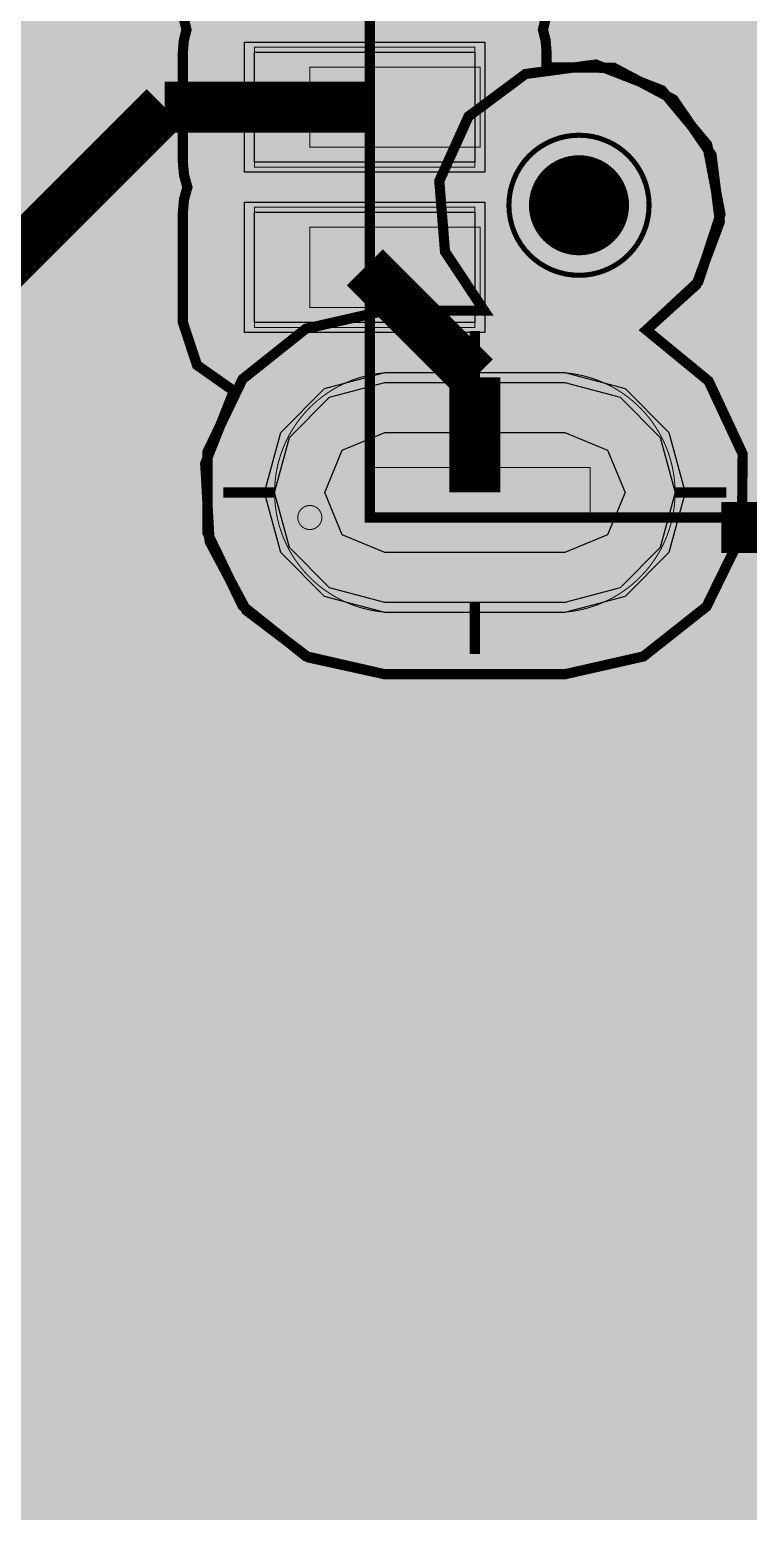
# Model space of a CAD drawing. Header units: millimetres. Extents: x -12.1 to 83.1, y -3.3 to 43.2.
# Drawn here: x 63.18 to 66.77, y 6.48 to 13.88 of the extents above; entities that cross this region are included whole.
import ezdxf

# ---------------------------------------------------------------- set-up
doc = ezdxf.new("R2010")
doc.units = ezdxf.units.MM
doc.header["$MEASUREMENT"] = 0
for name, color, linetype, true_color in [('Bottom-Layer', 7, 'Continuous', 0x0000ff), ('Bottom-Paste-Mask-Layer', 7, 'Continuous', 0x800000), ('Bottom-Solder-Mask-Layer', 7, 'Continuous', 0xaa00ff), ('Component-Marking-Layer', 7, 'Continuous', 0x66ffcc), ('Component-Shape-Layer', 7, 'Continuous', 0x00cccc), ('Document-Layer', 7, 'Continuous', 0xffffff), ('Hole-Layer', 7, 'Continuous', 0x222222), ('Multi-Layer', 7, 'Continuous', 0xc0c0c0), ('Pin-Soldering-Layer', 7, 'Continuous', 0xcc9999), ('Top-Layer', 7, 'Continuous', 0xff0000), ('Top-Paste-Mask-Layer', 7, 'Continuous', 0x808080), ('Top-Silkscreen-Layer', 7, 'Continuous', 0xffcc00), ('Top-Solder-Mask-Layer', 7, 'Continuous', 0x800080)]:
    doc.layers.add(name, color=color, linetype=linetype, true_color=true_color)

msp = doc.modelspace()

# ---------------------------------------------------------------- hatches: boundary and pattern name
at = {"layer": 'Bottom-Layer'}
for points in [[(16.1613, 34.3129), (16.1935, 34.3129), (16.0522, 34.0419), (16.0034, 33.7401), (16.0034, 31.8401), (16.0983, 31.4243), (16.3642, 31.091), (16.7483, 30.906), (17.1748, 30.906), (17.5589, 31.091), (17.8248, 31.4243), (17.9197, 31.8401), (17.9197, 33.7401), (17.8709, 34.0419), (17.7296, 34.3129), (29.0937, 34.3129), (28.9524, 34.0419), (28.9036, 33.7401), (28.9036, 31.8401), (28.9985, 31.4243), (29.2643, 31.091), (29.6485, 30.906), (30.0749, 30.906), (30.4591, 31.091), (30.725, 31.4243), (30.8199, 31.8401), (30.8199, 33.7401), (30.7711, 34.0419), (30.6297, 34.3129), (32.2132, 34.3129), (32.0269, 34.013), (31.9618, 33.666), (31.9618, 31.766), (32.0567, 31.3503), (32.3226, 31.0169), (32.7068, 30.8319), (33.1332, 30.8319), (33.5174, 31.0169), (33.7832, 31.3503), (33.8781, 31.766), (33.8781, 33.666), (33.8131, 34.013), (33.6268, 34.3129), (45.1134, 34.3129), (44.9271, 34.013), (44.862, 33.666), (44.862, 31.766), (44.9569, 31.3503), (45.2228, 31.0169), (45.607, 30.8319), (46.0334, 30.8319), (46.4176, 31.0169), (46.6834, 31.3503), (46.7783, 31.766), (46.7783, 33.666), (46.7133, 34.013), (46.527, 34.3129), (47.2868, 34.3129), (47.1704, 34.0621), (47.1305, 33.7885), (47.1305, 31.8885), (47.2254, 31.4728), (47.4913, 31.1394), (47.8755, 30.9544), (48.3019, 30.9544), (48.6861, 31.1394), (48.9519, 31.4728), (49.0468, 31.8885), (49.0468, 33.7885), (49.0069, 34.0621), (48.8906, 34.3129), (60.187, 34.3129), (60.0706, 34.0621), (60.0307, 33.7885), (60.0307, 31.8885), (60.1256, 31.4728), (60.3915, 31.1394), (60.7756, 30.9544), (61.2021, 30.9544), (61.5862, 31.1394), (61.8521, 31.4728), (61.947, 31.8885), (61.947, 33.7885), (61.9071, 34.0621), (61.7907, 34.3129), (63.7328, 34.3129), (71.016, 27.0297), (71.016, 7.6414), (65.0028, 1.6281), (1.2315, 1.6281), (-3.4519, 4.0946), (-3.4519, 12.5624)], [(64.9509, 12.4776), (64.5569, 12.3876), (64.2409, 12.1356), (64.0655, 11.7715), (64.0655, 11.3673), (64.2409, 11.0032), (64.5569, 10.7512), (64.9509, 10.6613), (65.8509, 10.6613), (66.2428, 10.7502), (66.558, 10.9995), (66.7347, 11.3605), (66.7383, 11.7623), (66.5682, 12.1264), (66.2576, 12.3814), (66.5173, 12.6224), (66.6278, 12.959), (66.5614, 13.307), (66.3348, 13.5793), (66.0046, 13.7077), (65.6536, 13.6602), (65.3694, 13.4485), (65.2234, 13.1258), (65.252, 12.7726), (65.448, 12.4776)], [(65.8509, 12.1194), (66.1259, 12.0457), (66.3272, 11.8444), (66.4009, 11.5694), (66.3272, 11.2944), (66.1259, 11.0931), (65.8509, 11.0194), (64.9509, 11.0194), (64.6759, 11.0931), (64.4746, 11.2944), (64.4009, 11.5694), (64.4746, 11.8444), (64.6759, 12.0457), (64.9509, 12.1194)]]:
    msp.add_hatch(color=256, dxfattribs=at).paths.add_polyline_path(points)
at = {"layer": 'Bottom-Paste-Mask-Layer'}
msp.add_hatch(color=256, dxfattribs=at).paths.add_polyline_path([(65.8509, 12.1194), (66.1259, 12.0457), (66.3272, 11.8444), (66.4009, 11.5694), (66.3272, 11.2944), (66.1259, 11.0931), (65.8509, 11.0194), (64.9509, 11.0194), (64.6759, 11.0931), (64.4746, 11.2944), (64.4009, 11.5694), (64.4746, 11.8444), (64.6759, 12.0457), (64.9509, 12.1194)])
at = {"layer": 'Bottom-Solder-Mask-Layer'}
msp.add_hatch(color=256, dxfattribs=at).paths.add_polyline_path([(65.8509, 12.1694), (66.1509, 12.089), (66.3705, 11.8694), (66.4509, 11.5694), (66.3705, 11.2694), (66.1509, 11.0498), (65.8509, 10.9694), (64.9509, 10.9694), (64.6509, 11.0498), (64.4313, 11.2694), (64.3509, 11.5694), (64.4313, 11.8694), (64.6509, 12.089), (64.9509, 12.1694)])
at = {"layer": 'Component-Marking-Layer'}
msp.add_hatch(color=256, dxfattribs=at).paths.add_polyline_path([(64.5169, 11.4444, 1), (64.6369, 11.4444, 1)])
msp.add_hatch(color=256, dxfattribs=at).paths.add_polyline_path([(64.5169, 11.4444, 1), (64.6369, 11.4444, 1)])
at = {"layer": 'Hole-Layer'}
msp.add_hatch(color=256, dxfattribs=at).paths.add_polyline_path([(65.851, 11.8695), (66.0631, 11.7816), (66.151, 11.5695), (66.0631, 11.3573), (65.851, 11.2695), (64.951, 11.2695), (64.7389, 11.3573), (64.651, 11.5695), (64.7389, 11.7816), (64.951, 11.8695)])
at = {"layer": 'Multi-Layer'}
for points in [[(65.5711, 13.0045, 1), (66.2711, 13.0045, 1)], [(65.5711, 13.0045, 1), (66.2711, 13.0045, 1)], [(65.8509, 12.1194), (66.1259, 12.0457), (66.3272, 11.8444), (66.4009, 11.5694), (66.3272, 11.2944), (66.1259, 11.0931), (65.8509, 11.0194), (64.9509, 11.0194), (64.6759, 11.0931), (64.4746, 11.2944), (64.4009, 11.5694), (64.4746, 11.8444), (64.6759, 12.0457), (64.9509, 12.1194)], [(65.8509, 12.1194), (66.1259, 12.0457), (66.3272, 11.8444), (66.4009, 11.5694), (66.3272, 11.2944), (66.1259, 11.0931), (65.8509, 11.0194), (64.9509, 11.0194), (64.6759, 11.0931), (64.4746, 11.2944), (64.4009, 11.5694), (64.4746, 11.8444), (64.6759, 12.0457), (64.9509, 12.1194)], [(65.8509, 12.1194), (66.1259, 12.0457), (66.3272, 11.8444), (66.4009, 11.5694), (66.3272, 11.2944), (66.1259, 11.0931), (65.8509, 11.0194), (64.9509, 11.0194), (64.6759, 11.0931), (64.4746, 11.2944), (64.4009, 11.5694), (64.4746, 11.8444), (64.6759, 12.0457), (64.9509, 12.1194)]]:
    msp.add_hatch(color=256, dxfattribs=at).paths.add_polyline_path(points)
at = {"layer": 'Pin-Soldering-Layer'}
for points in [[(64.5769, 13.2945), (64.5769, 13.6945), (65.4269, 13.6945), (65.4269, 13.2945)], [(64.5769, 13.2945), (64.5769, 13.6945), (65.4269, 13.6945), (65.4269, 13.2945)], [(64.5769, 12.4944), (64.5769, 12.8944), (65.4269, 12.8944), (65.4269, 12.4944)], [(64.5769, 12.4944), (64.5769, 12.8944), (65.4269, 12.8944), (65.4269, 12.4944)], [(64.8769, 11.4444), (64.8769, 11.6944), (65.9769, 11.6944), (65.9769, 11.4444)], [(64.8769, 11.4444), (64.8769, 11.6944), (65.9769, 11.6944), (65.9769, 11.4444)]]:
    msp.add_hatch(color=256, dxfattribs=at).paths.add_polyline_path(points)
at = {"layer": 'Top-Layer'}
for points in [[(16.1613, 34.3129), (16.1935, 34.3129), (16.0522, 34.0419), (16.0034, 33.7401), (16.0034, 31.8401), (16.0983, 31.4243), (16.3642, 31.091), (16.7483, 30.906), (17.1748, 30.906), (17.5589, 31.091), (17.8248, 31.4243), (17.9197, 31.8401), (17.9197, 33.7401), (17.8709, 34.0419), (17.7296, 34.3129), (29.0937, 34.3129), (28.9524, 34.0419), (28.9036, 33.7401), (28.9036, 31.8401), (28.9985, 31.4243), (29.2643, 31.091), (29.6485, 30.906), (30.0749, 30.906), (30.4591, 31.091), (30.725, 31.4243), (30.8199, 31.8401), (30.8199, 33.7401), (30.7711, 34.0419), (30.6297, 34.3129), (32.2132, 34.3129), (32.0269, 34.013), (31.9618, 33.666), (31.9618, 31.766), (32.0567, 31.3503), (32.3226, 31.0169), (32.7068, 30.8319), (33.1332, 30.8319), (33.5174, 31.0169), (33.7832, 31.3503), (33.8781, 31.766), (33.8781, 33.666), (33.8131, 34.013), (33.6268, 34.3129), (45.1134, 34.3129), (44.9271, 34.013), (44.862, 33.666), (44.862, 31.766), (44.9569, 31.3503), (45.2228, 31.0169), (45.607, 30.8319), (46.0334, 30.8319), (46.4176, 31.0169), (46.6834, 31.3503), (46.7783, 31.766), (46.7783, 33.666), (46.7133, 34.013), (46.527, 34.3129), (47.2868, 34.3129), (47.1704, 34.0621), (47.1305, 33.7885), (47.1305, 31.8885), (47.2254, 31.4728), (47.4913, 31.1394), (47.8755, 30.9544), (48.3019, 30.9544), (48.6861, 31.1394), (48.9519, 31.4728), (49.0468, 31.8885), (49.0468, 33.7885), (49.0069, 34.0621), (48.8906, 34.3129), (60.187, 34.3129), (60.0706, 34.0621), (60.0307, 33.7885), (60.0307, 31.8885), (60.1256, 31.4728), (60.3915, 31.1394), (60.7756, 30.9544), (61.2021, 30.9544), (61.5862, 31.1394), (61.8521, 31.4728), (61.947, 31.8885), (61.947, 33.7885), (61.9071, 34.0621), (61.7907, 34.3129), (63.7328, 34.3129), (71.016, 27.0297), (71.016, 7.6414), (65.0028, 1.6281), (1.2315, 1.6281), (-3.4519, 4.0946), (-3.4519, 12.5624)], [(10.2356, 19.8608), (10.0348, 19.6379), (10.0036, 19.5979), (9.9784, 19.554), (9.9373, 19.5243), (9.9008, 19.4892), (9.704, 19.2708), (9.6991, 19.2708), (9.6943, 19.2709), (9.3822, 19.2709), (9.1965, 19.2339), (9.0391, 19.1288), (8.6749, 18.7645), (8.5697, 18.6071), (8.5328, 18.4215), (8.5328, 18.1683), (8.5401, 18.0843), (8.5618, 18.0029), (8.3615, 17.7806), (8.3303, 17.7406), (8.3051, 17.6967), (8.264, 17.667), (8.2275, 17.6319), (8.0267, 17.409), (7.9956, 17.3691), (7.9704, 17.3251), (7.9293, 17.2955), (7.8928, 17.2603), (7.692, 17.0374), (7.6572, 16.9921), (7.6302, 16.9417), (7.5829, 16.9096), (7.5414, 16.8703), (7.4908, 16.8141), (7.2389, 17.037), (6.9127, 17.1185), (6.5856, 17.0403), (6.3315, 16.8201), (6.2076, 16.5074), (6.2419, 16.1729), (5.8405, 16.1912), (5.4705, 16.0345), (5.2043, 15.7335), (5.094, 15.3471), (5.1613, 14.951), (5.3929, 14.6226), (6.0616, 14.0202), (6.4005, 13.8275), (6.789, 13.7947), (7.1554, 13.9277), (7.4323, 14.2022), (7.5686, 14.5674), (7.7919, 14.5403), (7.9873, 14.6517), (8.3555, 15.0603), (8.3937, 15.1113), (8.4224, 15.1682), (8.476, 15.2026), (8.5227, 15.2459), (8.785, 15.5371), (9.0678, 15.2542), (9.0792, 15.2432), (9.091, 15.2325), (8.8773, 15.2403), (8.6973, 15.125), (8.1187, 14.4356), (8.0404, 14.2676), (8.0566, 14.0829), (8.1629, 13.931), (8.7757, 13.4168), (8.9342, 13.3403), (9.1101, 13.3485), (9.1325, 13.1739), (9.2354, 13.0311), (9.8482, 12.5169), (10.058, 12.4337), (10.2758, 12.4924), (10.9482, 11.82), (10.8999, 11.4681), (11.04, 11.1417), (11.3285, 10.9345), (11.6826, 10.9059), (12.0006, 11.0641), (12.1914, 11.3637), (12.2001, 11.7188), (12.0244, 12.0275), (11.976, 12.142), (11.9001, 12.2404), (10.9124, 13.228), (10.9313, 13.2505), (11.0096, 13.4185), (10.9935, 13.6032), (10.8872, 13.755), (10.2743, 14.2692), (10.1158, 14.3458), (9.94, 14.3376), (9.9175, 14.5121), (9.8146, 14.655), (9.2264, 15.1486), (9.3168, 15.1213), (9.4108, 15.1121), (9.4398, 15.1121), (9.8919, 14.7328), (10.1154, 14.6491), (10.3419, 14.7244), (10.3071, 14.4883), (10.4283, 14.2827), (11.0461, 13.7643), (11.2142, 13.6859), (11.3988, 13.7021), (11.5507, 13.8084), (12.1061, 14.4703), (12.1844, 14.6383), (12.1683, 14.823), (12.0619, 14.9749), (11.4441, 15.4933), (11.2206, 15.577), (10.9941, 15.5017), (11.029, 15.7378), (10.9077, 15.9434), (10.2899, 16.4618), (10.2459, 16.4933), (10.1977, 16.5179), (10.2184, 16.5353), (10.238, 16.5539), (10.4343, 16.7502), (11.1738, 16.0107), (11.2264, 15.9651), (11.285, 15.9276), (20.342, 6.8706), (20.4994, 6.7654), (20.6851, 6.7285), (44.8724, 6.7285), (45.0581, 6.7654), (45.2155, 6.8706), (45.6331, 7.2882), (45.7383, 7.4456), (45.7752, 7.6313), (45.7752, 8.222), (45.7383, 8.4076), (45.6331, 8.565), (44.4217, 9.7765), (48.1744, 9.7765), (48.3601, 9.8134), (48.5175, 9.9186), (53.8284, 15.2295), (59.1119, 15.2295), (58.8567, 15.0813), (58.6912, 14.837), (58.648, 14.5451), (58.7356, 14.2634), (58.9369, 14.0476), (59.2118, 13.9404), (59.506, 13.9632), (59.7612, 14.1113), (59.966, 14.1113), (60.0865, 13.893), (60.3202, 13.8062), (61.1266, 13.8062), (61.3517, 13.8858), (61.4768, 14.0891), (61.6018, 13.8858), (61.8269, 13.8062), (62.6334, 13.8062), (62.8671, 13.893), (62.9875, 14.1113), (63.9429, 14.1113), (63.9429, 13.9945), (63.9474, 13.9375), (63.961, 13.882), (63.9474, 13.8265), (63.9429, 13.7695), (63.9429, 13.2195), (63.9485, 13.156), (63.9654, 13.0944), (63.9485, 13.0329), (63.9429, 12.9694), (63.9429, 12.4194), (64.0135, 12.2058), (64.1975, 12.0765), (64.0543, 11.7139), (64.0764, 11.3247), (64.2596, 10.9806), (64.5702, 10.745), (64.9509, 10.6613), (65.8509, 10.6613), (66.2428, 10.7502), (66.558, 10.9995), (66.7347, 11.3605), (66.7383, 11.7623), (66.5682, 12.1264), (66.2576, 12.3814), (66.5071, 12.6069), (66.6245, 12.9221), (66.5831, 13.2559), (66.3925, 13.533), (66.0955, 13.6909), (65.7591, 13.6939), (65.7591, 13.7695), (65.7546, 13.8265), (65.741, 13.882), (65.7546, 13.9375), (65.7591, 13.9945), (65.7591, 14.2945), (65.7556, 14.345), (65.7449, 14.3945), (65.7556, 14.4441), (65.7591, 14.4946), (65.7591, 14.7952), (65.8119, 14.8305), (65.8596, 14.8723), (66.0231, 15.0357), (66.1282, 15.1931), (66.1651, 15.3788), (66.1651, 15.9099), (66.1282, 16.0956), (66.0231, 16.253), (65.8596, 16.4164), (65.8119, 16.4582), (65.7591, 16.4935), (65.7591, 16.7943), (65.7556, 16.8449), (65.7449, 16.8944), (65.7556, 16.9439), (65.7591, 16.9945), (65.7591, 17.2945), (65.7556, 17.345), (65.7449, 17.3945), (65.7556, 17.4441), (65.7591, 17.4946), (65.7591, 17.7946), (65.7546, 17.8516), (65.741, 17.9071), (65.7546, 17.9626), (65.7591, 18.0196), (65.7591, 18.0952), (66.0954, 18.0982), (66.3924, 18.256), (66.5831, 18.533), (66.6245, 18.8668), (66.5072, 19.182), (66.2578, 19.4075), (66.5683, 19.6626), (66.7384, 20.0267), (66.7347, 20.4285), (66.5579, 20.7894), (66.2428, 21.0386), (65.8509, 21.1275), (64.9509, 21.1275), (64.5702, 21.0439), (64.2596, 20.8083), (64.0764, 20.4641), (64.0543, 20.0749), (64.1975, 19.7123), (64.0135, 19.583), (63.9429, 19.3694), (63.9429, 18.8194), (63.9485, 18.756), (63.9654, 18.6945), (63.9485, 18.6331), (63.9429, 18.5696), (63.9429, 18.1297), (62.9724, 18.1297), (62.8562, 18.3594), (62.6161, 18.4518), (61.8096, 18.4518), (61.5846, 18.3723), (61.4595, 18.169), (61.3344, 18.3723), (61.1094, 18.4518), (60.3029, 18.4518), (60.0692, 18.3651), (59.9487, 18.1468), (59.6342, 18.1468), (59.3692, 18.2979), (59.0646, 18.3143), (58.7848, 18.1926), (58.5891, 17.9586), (58.519, 17.6617), (58.5891, 17.3648), (58.7848, 17.1307), (59.0646, 17.009), (59.3692, 17.0255), (59.6342, 17.1765), (59.9487, 17.1765), (60.0692, 16.9583), (60.3029, 16.8715), (61.1094, 16.8715), (61.3344, 16.9511), (61.4595, 17.1543), (61.5846, 16.9511), (61.8096, 16.8715), (62.6161, 16.8715), (62.8432, 16.9527), (62.9673, 17.1595), (63.9429, 17.1595), (63.9429, 16.9936), (63.8901, 16.9584), (63.8424, 16.9165), (63.679, 16.7531), (63.5738, 16.5957), (63.5369, 16.41), (63.5369, 16.2704), (63.3431, 16.4641), (63.1857, 16.5693), (63.0001, 16.6062), (53.4591, 16.6062), (53.2735, 16.5693), (53.1161, 16.4641), (47.8051, 11.1532), (46.9581, 11.1532), (46.9775, 11.1726), (47.0827, 11.33), (47.1196, 11.5157), (47.1196, 12.6515), (47.8411, 13.373), (47.9411, 13.5184), (47.9825, 13.6899), (55.085, 20.7924), (55.1902, 20.9498), (55.2271, 21.1354), (55.2271, 21.3568), (55.8818, 22.0115), (55.9643, 22.1216), (56.0126, 22.2504), (56.0988, 22.2504), (56.2778, 22.2984), (56.4089, 22.4295), (56.4569, 22.6086), (56.4569, 25.4886), (56.4089, 25.6677), (56.2778, 25.7988), (56.0988, 25.8467), (54.9788, 25.8467), (54.7997, 25.7988), (54.6686, 25.6677), (54.6206, 25.4886), (54.6206, 22.6086), (54.668, 22.4305), (54.7977, 22.2996), (54.5388, 22.0407), (54.2798, 22.2996), (54.4095, 22.4305), (54.4569, 22.6086), (54.4569, 25.4886), (54.4089, 25.6677), (54.2778, 25.7988), (54.0988, 25.8467), (52.9788, 25.8467), (52.7997, 25.7988), (52.6686, 25.6677), (52.6206, 25.4886), (52.6206, 22.6086), (52.6686, 22.4295), (52.7997, 22.2984), (52.9788, 22.2504), (53.0649, 22.2504), (53.1132, 22.1216), (53.1957, 22.0115), (53.7765, 21.4308), (46.9956, 14.6499), (46.9087, 14.8431), (46.7654, 14.999), (46.5803, 15.1018), (46.3721, 15.141), (46.4441, 15.213), (46.5481, 15.3675), (46.5862, 15.5499), (46.7513, 15.8716), (46.723, 16.2321), (46.5098, 16.5242), (46.1751, 16.661), (45.8184, 16.6019), (45.5457, 16.3644), (45.4382, 16.0191), (45.5278, 15.6688), (45.2722, 15.4132), (44.7501, 15.4132), (44.5795, 15.3699), (44.4501, 15.2506), (44.3207, 15.3699), (44.1501, 15.4132), (43.3501, 15.4132), (43.171, 15.3652), (43.0399, 15.2341), (42.9919, 15.055), (42.9919, 14.155), (43.0399, 13.976), (43.171, 13.8449), (43.3501, 13.7969), (44.1501, 13.7969), (44.3207, 13.8401), (44.4501, 13.9595), (44.5795, 13.8401), (44.7501, 13.7969), (45.4339, 13.7969), (45.2722, 13.6352), (44.7501, 13.6352), (44.5795, 13.5919), (44.4501, 13.4726), (44.3207, 13.5919), (44.1501, 13.6352), (43.3501, 13.6352), (43.171, 13.5872), (43.0399, 13.4561), (42.9919, 13.277), (42.9919, 12.377), (42.9927, 12.3531), (42.9951, 12.3292), (42.8903, 12.3292), (42.8903, 12.4991), (42.8831, 12.5705), (42.8619, 12.6391), (42.8831, 12.7076), (42.8903, 12.779), (42.8903, 13.029), (42.8423, 13.2081), (42.7113, 13.3392), (42.5322, 13.3871), (42.4173, 13.3871), (42.4173, 13.6449), (42.5684, 13.91), (42.5848, 14.2146), (42.4631, 14.4943), (42.2291, 14.69), (41.9322, 14.7602), (41.6353, 14.69), (41.4012, 14.4943), (41.2795, 14.2146), (41.296, 13.91), (41.447, 13.6449), (41.447, 13.3871), (41.3322, 13.3871), (41.1531, 13.3392), (41.022, 13.2081), (40.974, 13.029), (40.974, 12.779), (40.9812, 12.7076), (41.0025, 12.6391), (40.9812, 12.5705), (40.974, 12.4991), (40.974, 12.2491), (40.9812, 12.1777), (41.0026, 12.1091), (40.9812, 12.0405), (40.974, 11.9691), (40.974, 11.719), (40.9812, 11.6476), (41.0026, 11.579), (40.9812, 11.5104), (40.974, 11.439), (40.974, 11.1889), (40.9812, 11.1175), (41.0025, 11.049), (40.9812, 10.9805), (40.974, 10.9091), (40.974, 10.6591), (40.9812, 10.5876), (41.0026, 10.5191), (40.9812, 10.4505), (40.974, 10.379), (40.974, 10.129), (40.9812, 10.0576), (41.0025, 9.9891), (40.9812, 9.9206), (40.974, 9.8492), (40.974, 9.5991), (40.9812, 9.5277), (41.0026, 9.4591), (40.9812, 9.3905), (40.974, 9.3191), (40.974, 9.0691), (41.022, 8.89), (41.1531, 8.7589), (41.3322, 8.7109), (41.8882, 8.7109), (41.9102, 8.7094), (41.9322, 8.7089), (42.7862, 8.7089), (42.9087, 8.7246), (43.0232, 8.7708), (43.2704, 8.7708), (43.3309, 8.7746), (43.3905, 8.7859), (43.4653, 8.7859), (44.1461, 8.1052), (36.6383, 8.1052), (36.7285, 8.1512), (36.8073, 8.215), (37.3257, 8.7334), (37.4009, 8.7151), (37.478, 8.7089), (38.332, 8.7089), (38.354, 8.7094), (38.3759, 8.7109), (38.932, 8.7109), (39.111, 8.7589), (39.2421, 8.89), (39.2901, 9.0691), (39.2901, 9.3191), (39.2829, 9.3905), (39.2616, 9.4591), (39.2829, 9.5277), (39.2901, 9.5991), (39.2901, 9.8492), (39.2829, 9.9206), (39.2617, 9.9891), (39.2829, 10.0576), (39.2901, 10.129), (39.2901, 10.379), (39.2829, 10.4505), (39.2616, 10.5191), (39.2829, 10.5876), (39.2901, 10.6591), (39.2901, 10.9091), (39.2829, 10.9805), (39.2617, 11.049), (39.2829, 11.1175), (39.2901, 11.1889), (39.2901, 11.439), (39.2829, 11.5104), (39.2616, 11.579), (39.2829, 11.6476), (39.2901, 11.719), (39.2901, 11.9691), (39.2829, 12.0405), (39.2616, 12.1091), (39.2829, 12.1777), (39.2901, 12.2491), (39.2901, 12.4991), (39.2829, 12.5705), (39.2617, 12.6391), (39.2829, 12.7076), (39.2901, 12.779), (39.2901, 13.029), (39.2421, 13.2081), (39.111, 13.3392), (38.932, 13.3871), (38.8171, 13.3871), (38.8171, 13.5491), (38.7802, 13.7348), (38.675, 13.8922), (36.6372, 15.93), (36.6372, 16.452), (36.5608, 16.6731), (36.3642, 16.7999), (36.3642, 16.9822), (36.5608, 17.1089), (36.6372, 17.33), (36.6372, 18.23), (36.5893, 18.4091), (36.4582, 18.5402), (36.2791, 18.5882), (35.4791, 18.5882), (35.3085, 18.5449), (35.1791, 18.4256), (35.0861, 18.5222), (34.9642, 18.5779), (34.9642, 19.2329), (35.1268, 19.5429), (35.1089, 19.8924), (34.9156, 20.1842), (39.1892, 20.1842), (39.3748, 20.2211), (39.5322, 20.3263), (39.9499, 20.7439), (40.0551, 20.9013), (40.092, 21.087), (40.092, 21.3084), (40.7467, 21.9631), (40.8093, 22.04), (40.8549, 22.1279), (40.9301, 22.1279), (41.1091, 22.1759), (41.2402, 22.307), (41.2882, 22.4861), (41.2882, 25.3661), (41.2402, 25.5452), (41.1091, 25.6762), (40.9301, 25.7242), (39.8101, 25.7242), (39.631, 25.6762), (39.4999, 25.5452), (39.4519, 25.3661), (39.4519, 22.4861), (39.4923, 22.3209), (39.6044, 22.1929), (39.4037, 21.9922), (39.173, 22.2229), (39.2581, 22.3424), (39.2882, 22.4861), (39.2882, 25.3661), (39.2402, 25.5452), (39.1091, 25.6762), (38.9301, 25.7242), (37.8101, 25.7242), (37.631, 25.6762), (37.4999, 25.5452), (37.4519, 25.3661), (37.4519, 22.4861), (37.4999, 22.307), (37.631, 22.1759), (37.8101, 22.1279), (37.9524, 22.1279), (37.9981, 22.04), (38.0606, 21.9631), (38.4628, 21.5609), (31.9627, 21.5609), (31.7771, 21.5239), (31.6197, 21.4188), (31.202, 21.0011), (31.0968, 20.8437), (31.0599, 20.658), (31.0599, 20.0674), (31.0968, 19.8817), (31.202, 19.7243), (31.8999, 19.0264), (31.8999, 10.6267), (31.9369, 10.441), (32.042, 10.2836), (32.4597, 9.866), (32.6171, 9.7608), (32.8027, 9.7239), (36.3693, 9.7239), (36.0949, 9.4496), (31.1176, 9.4496), (31.1176, 14.2377), (31.0807, 14.4233), (30.9755, 14.5807), (24.1739, 21.3823), (24.7547, 21.9631), (24.8372, 22.0732), (24.8855, 22.202), (24.9716, 22.202), (25.1507, 22.25), (25.2818, 22.3811), (25.3298, 22.5601), (25.3298, 25.4401), (25.2818, 25.6192), (25.1507, 25.7503), (24.9716, 25.7983), (23.8516, 25.7983), (23.6726, 25.7503), (23.5415, 25.6192), (23.4935, 25.4401), (23.4935, 22.5601), (23.5409, 22.3821), (23.6706, 22.2511), (23.4116, 21.9922), (23.1527, 22.2511), (23.2824, 22.3821), (23.3298, 22.5601), (23.3298, 25.4401), (23.2818, 25.6192), (23.1507, 25.7503), (22.9716, 25.7983), (21.8516, 25.7983), (21.6726, 25.7503), (21.5415, 25.6192), (21.4935, 25.4401), (21.4935, 22.5601), (21.5415, 22.3811), (21.6726, 22.25), (21.8516, 22.202), (21.9378, 22.202), (21.9861, 22.0732), (22.0686, 21.9631), (22.7233, 21.3084), (22.7233, 21.087), (22.7602, 20.9013), (22.8654, 20.7439), (29.7409, 13.8684), (29.7409, 8.9757), (29.7778, 8.79), (29.883, 8.6326), (30.3007, 8.215), (30.3794, 8.1512), (30.4697, 8.1052), (21.0544, 8.1052), (13.3243, 15.8353), (13.3265, 15.8378), (13.3287, 15.8404), (13.8841, 16.5023), (13.9624, 16.6703), (13.9463, 16.855), (13.8399, 17.0069), (13.2221, 17.5253), (12.9986, 17.609), (12.7721, 17.5337), (12.807, 17.7698), (12.6857, 17.9754), (12.0679, 18.4938), (11.8999, 18.5721), (11.7152, 18.556), (11.5633, 18.4496), (11.526, 18.4051), (11.4433, 18.4878), (11.585, 18.6451), (11.6197, 18.6904), (11.6468, 18.7408), (11.694, 18.7729), (11.7356, 18.8122), (12.1037, 19.2209), (12.142, 19.2719), (12.1707, 19.3288), (12.2244, 19.3633), (12.2711, 19.4067), (12.6392, 19.8153), (12.7297, 20.0212), (12.6795, 20.2405), (13.0286, 20.414), (13.2728, 20.718), (13.367, 21.0963), (13.2939, 21.4792), (13.0671, 21.7962), (12.3984, 22.3986), (12.0477, 22.5949), (11.6467, 22.6206), (11.2738, 22.4707), (11.0021, 22.1746), (10.8848, 21.7902), (10.9449, 21.3928), (10.6086, 21.3923), (10.3104, 21.2367), (10.1177, 20.961), (10.0739, 20.6275), (10.1889, 20.3114), (10.4367, 20.0841), (10.3861, 20.0279), (10.3514, 19.9825), (10.3243, 19.9322), (10.2771, 19.9)], [(65.401, 13.2195), (64.301, 13.2195), (64.301, 13.7695), (65.401, 13.7695)], [(65.401, 12.4194), (64.301, 12.4194), (64.301, 12.9694), (65.401, 12.9694)], [(65.8509, 12.1194), (66.1259, 12.0457), (66.3272, 11.8444), (66.4009, 11.5694), (66.3272, 11.2944), (66.1259, 11.0931), (65.8509, 11.0194), (64.9509, 11.0194), (64.6759, 11.0931), (64.4746, 11.2944), (64.4009, 11.5694), (64.4746, 11.8444), (64.6759, 12.0457), (64.9509, 12.1194)]]:
    msp.add_hatch(color=256, dxfattribs=at).paths.add_polyline_path(points)
at = {"layer": 'Top-Paste-Mask-Layer'}
for points in [[(64.301, 13.1945), (64.301, 13.7945), (65.401, 13.7945), (65.401, 13.1945)], [(64.301, 13.1945), (64.301, 13.7945), (65.401, 13.7945), (65.401, 13.1945)], [(64.301, 12.3944), (64.301, 12.9944), (65.401, 12.9944), (65.401, 12.3944)], [(64.301, 12.3944), (64.301, 12.9944), (65.401, 12.9944), (65.401, 12.3944)], [(64.4011, 11.5545), (64.4011, 11.5844), (64.4026, 11.6142), (64.4056, 11.644), (64.41, 11.6736), (64.416, 11.7029), (64.4233, 11.7319), (64.4322, 11.7605), (64.4424, 11.7886), (64.454, 11.8162), (64.467, 11.8432), (64.4813, 11.8694), (64.4969, 11.8949), (64.5137, 11.9197), (64.5318, 11.9435), (64.5511, 11.9664), (64.5714, 11.9884), (64.5928, 12.0092), (64.6152, 12.0291), (64.6386, 12.0477), (64.6629, 12.0652), (64.6881, 12.0814), (64.714, 12.0963), (64.7406, 12.11), (64.7678, 12.1223), (64.7957, 12.1332), (64.8241, 12.1428), (64.8529, 12.1509), (64.882, 12.1575), (64.9115, 12.1627), (64.9412, 12.1664), (64.971, 12.1687), (65.0009, 12.1694), (65.8009, 12.1694), (65.8308, 12.1687), (65.8607, 12.1664), (65.8903, 12.1627), (65.9198, 12.1575), (65.949, 12.1509), (65.9778, 12.1428), (66.0061, 12.1332), (66.034, 12.1223), (66.0612, 12.11), (66.0879, 12.0963), (66.1138, 12.0814), (66.1389, 12.0652), (66.1632, 12.0477), (66.1866, 12.0291), (66.209, 12.0092), (66.2304, 11.9884), (66.2508, 11.9664), (66.27, 11.9435), (66.2881, 11.9197), (66.3049, 11.8949), (66.3205, 11.8694), (66.3348, 11.8432), (66.3478, 11.8162), (66.3594, 11.7886), (66.3697, 11.7605), (66.3785, 11.7319), (66.3859, 11.7029), (66.3918, 11.6736), (66.3963, 11.644), (66.3992, 11.6142), (66.4007, 11.5844), (66.4007, 11.5545), (66.3992, 11.5246), (66.3963, 11.4948), (66.3918, 11.4652), (66.3859, 11.4359), (66.3785, 11.4069), (66.3697, 11.3783), (66.3594, 11.3502), (66.3478, 11.3227), (66.3348, 11.2957), (66.3205, 11.2694), (66.3049, 11.2439), (66.2881, 11.2192), (66.27, 11.1953), (66.2508, 11.1724), (66.2304, 11.1505), (66.209, 11.1296), (66.1866, 11.1098), (66.1632, 11.0911), (66.1389, 11.0737), (66.1138, 11.0575), (66.0879, 11.0425), (66.0612, 11.0288), (66.034, 11.0165), (66.0061, 11.0056), (65.9778, 10.9961), (65.949, 10.988), (65.9198, 10.9813), (65.8903, 10.9761), (65.8607, 10.9724), (65.8308, 10.9702), (65.8009, 10.9694), (65.0009, 10.9694), (64.971, 10.9702), (64.9412, 10.9724), (64.9115, 10.9761), (64.882, 10.9813), (64.8529, 10.988), (64.8241, 10.9961), (64.7957, 11.0056), (64.7678, 11.0165), (64.7406, 11.0288), (64.714, 11.0425), (64.6881, 11.0575), (64.6629, 11.0737), (64.6386, 11.0911), (64.6152, 11.1098), (64.5928, 11.1296), (64.5714, 11.1505), (64.5511, 11.1724), (64.5318, 11.1953), (64.5137, 11.2192), (64.4969, 11.2439), (64.4813, 11.2694), (64.467, 11.2957), (64.454, 11.3227), (64.4424, 11.3502), (64.4322, 11.3783), (64.4233, 11.4069), (64.416, 11.4359), (64.41, 11.4652), (64.4056, 11.4948), (64.4026, 11.5246)], [(64.4011, 11.5545), (64.4011, 11.5844), (64.4026, 11.6142), (64.4056, 11.644), (64.41, 11.6736), (64.416, 11.7029), (64.4233, 11.7319), (64.4322, 11.7605), (64.4424, 11.7886), (64.454, 11.8162), (64.467, 11.8432), (64.4813, 11.8694), (64.4969, 11.8949), (64.5137, 11.9197), (64.5318, 11.9435), (64.5511, 11.9664), (64.5714, 11.9884), (64.5928, 12.0092), (64.6152, 12.0291), (64.6386, 12.0477), (64.6629, 12.0652), (64.6881, 12.0814), (64.714, 12.0963), (64.7406, 12.11), (64.7678, 12.1223), (64.7957, 12.1332), (64.8241, 12.1428), (64.8529, 12.1509), (64.882, 12.1575), (64.9115, 12.1627), (64.9412, 12.1664), (64.971, 12.1687), (65.0009, 12.1694), (65.8009, 12.1694), (65.8308, 12.1687), (65.8607, 12.1664), (65.8903, 12.1627), (65.9198, 12.1575), (65.949, 12.1509), (65.9778, 12.1428), (66.0061, 12.1332), (66.034, 12.1223), (66.0612, 12.11), (66.0879, 12.0963), (66.1138, 12.0814), (66.1389, 12.0652), (66.1632, 12.0477), (66.1866, 12.0291), (66.209, 12.0092), (66.2304, 11.9884), (66.2508, 11.9664), (66.27, 11.9435), (66.2881, 11.9197), (66.3049, 11.8949), (66.3205, 11.8694), (66.3348, 11.8432), (66.3478, 11.8162), (66.3594, 11.7886), (66.3697, 11.7605), (66.3785, 11.7319), (66.3859, 11.7029), (66.3918, 11.6736), (66.3963, 11.644), (66.3992, 11.6142), (66.4007, 11.5844), (66.4007, 11.5545), (66.3992, 11.5246), (66.3963, 11.4948), (66.3918, 11.4652), (66.3859, 11.4359), (66.3785, 11.4069), (66.3697, 11.3783), (66.3594, 11.3502), (66.3478, 11.3227), (66.3348, 11.2957), (66.3205, 11.2694), (66.3049, 11.2439), (66.2881, 11.2192), (66.27, 11.1953), (66.2508, 11.1724), (66.2304, 11.1505), (66.209, 11.1296), (66.1866, 11.1098), (66.1632, 11.0911), (66.1389, 11.0737), (66.1138, 11.0575), (66.0879, 11.0425), (66.0612, 11.0288), (66.034, 11.0165), (66.0061, 11.0056), (65.9778, 10.9961), (65.949, 10.988), (65.9198, 10.9813), (65.8903, 10.9761), (65.8607, 10.9724), (65.8308, 10.9702), (65.8009, 10.9694), (65.0009, 10.9694), (64.971, 10.9702), (64.9412, 10.9724), (64.9115, 10.9761), (64.882, 10.9813), (64.8529, 10.988), (64.8241, 10.9961), (64.7957, 11.0056), (64.7678, 11.0165), (64.7406, 11.0288), (64.714, 11.0425), (64.6881, 11.0575), (64.6629, 11.0737), (64.6386, 11.0911), (64.6152, 11.1098), (64.5928, 11.1296), (64.5714, 11.1505), (64.5511, 11.1724), (64.5318, 11.1953), (64.5137, 11.2192), (64.4969, 11.2439), (64.4813, 11.2694), (64.467, 11.2957), (64.454, 11.3227), (64.4424, 11.3502), (64.4322, 11.3783), (64.4233, 11.4069), (64.416, 11.4359), (64.41, 11.4652), (64.4056, 11.4948), (64.4026, 11.5246)], [(65.8509, 12.1194), (66.1259, 12.0457), (66.3272, 11.8444), (66.4009, 11.5694), (66.3272, 11.2944), (66.1259, 11.0931), (65.8509, 11.0194), (64.9509, 11.0194), (64.6759, 11.0931), (64.4746, 11.2944), (64.4009, 11.5694), (64.4746, 11.8444), (64.6759, 12.0457), (64.9509, 12.1194)]]:
    msp.add_hatch(color=256, dxfattribs=at).paths.add_polyline_path(points)
at = {"layer": 'Top-Solder-Mask-Layer'}
for points in [[(65.451, 13.1695), (64.251, 13.1695), (64.251, 13.8195), (65.451, 13.8195)], [(65.451, 12.3694), (64.251, 12.3694), (64.251, 13.0194), (65.451, 13.0194)], [(65.8509, 12.1694), (66.1509, 12.089), (66.3705, 11.8694), (66.4509, 11.5694), (66.3705, 11.2694), (66.1509, 11.0498), (65.8509, 10.9694), (64.9509, 10.9694), (64.6509, 11.0498), (64.4313, 11.2694), (64.3509, 11.5694), (64.4313, 11.8694), (64.6509, 12.089), (64.9509, 12.1694)]]:
    msp.add_hatch(color=256, dxfattribs=at).paths.add_polyline_path(points)

# ---------------------------------------------------------------- linework, layer by layer
at = {"layer": 'Bottom-Layer', "const_width": 0.0508}
msp.add_lwpolyline([(64.9509, 12.4776), (64.5569, 12.3876), (64.2409, 12.1356), (64.0655, 11.7715), (64.0655, 11.3673), (64.2409, 11.0032), (64.5569, 10.7512), (64.9509, 10.6613), (65.8509, 10.6613), (66.2428, 10.7502), (66.558, 10.9995), (66.7347, 11.3605), (66.7383, 11.7623), (66.5682, 12.1264), (66.2576, 12.3814), (66.5173, 12.6224), (66.6278, 12.959), (66.5614, 13.307), (66.3348, 13.5793), (66.0046, 13.7077), (65.6536, 13.6602), (65.3694, 13.4485), (65.2234, 13.1258), (65.252, 12.7726), (65.448, 12.4776)], close=True, dxfattribs=at)
for points in [[(65.4009, 12.1169), (65.4009, 12.376)], [(64.4035, 11.5694), (64.1444, 11.5694)], [(66.3984, 11.5694), (66.6575, 11.5694)], [(65.4009, 11.022), (65.4009, 10.7629)]]:
    msp.add_lwpolyline(points, dxfattribs=at)
at = {"layer": 'Bottom-Layer'}
msp.add_lwpolyline([(65.8509, 12.1194), (66.1259, 12.0457), (66.3272, 11.8444), (66.4009, 11.5694), (66.3272, 11.2944), (66.1259, 11.0931), (65.8509, 11.0194), (64.9509, 11.0194), (64.6759, 11.0931), (64.4746, 11.2944), (64.4009, 11.5694), (64.4746, 11.8444), (64.6759, 12.0457), (64.9509, 12.1194)], close=True, dxfattribs=at)
at = {"layer": 'Bottom-Paste-Mask-Layer'}
msp.add_lwpolyline([(65.8509, 12.1194), (66.1259, 12.0457), (66.3272, 11.8444), (66.4009, 11.5694), (66.3272, 11.2944), (66.1259, 11.0931), (65.8509, 11.0194), (64.9509, 11.0194), (64.6759, 11.0931), (64.4746, 11.2944), (64.4009, 11.5694), (64.4746, 11.8444), (64.6759, 12.0457), (64.9509, 12.1194)], close=True, dxfattribs=at)
at = {"layer": 'Bottom-Solder-Mask-Layer'}
msp.add_lwpolyline([(65.8509, 12.1694), (66.1509, 12.089), (66.3705, 11.8694), (66.4509, 11.5694), (66.3705, 11.2694), (66.1509, 11.0498), (65.8509, 10.9694), (64.9509, 10.9694), (64.6509, 11.0498), (64.4313, 11.2694), (64.3509, 11.5694), (64.4313, 11.8694), (64.6509, 12.089), (64.9509, 12.1694)], close=True, dxfattribs=at)
at = {"layer": 'Component-Marking-Layer', "const_width": 0.00508}
msp.add_lwpolyline([(64.5169, 11.4444, 1), (64.6369, 11.4444), (64.6369, 11.4444, 1), (64.5169, 11.4444)], format="xyb", dxfattribs=at)
msp.add_lwpolyline([(64.5169, 11.4444, 1), (64.6369, 11.4444), (64.6369, 11.4444, 1), (64.5169, 11.4444)], format="xyb", dxfattribs=at)
at = {"layer": 'Component-Shape-Layer', "const_width": 0.0508}
msp.add_lwpolyline([(72.2269, 11.4444), (64.8769, 11.4444), (64.8769, 20.3445), (72.2269, 20.3445)], close=True, dxfattribs=at)
msp.add_lwpolyline([(72.2269, 11.4444), (64.8769, 11.4444), (64.8769, 20.3445), (72.2269, 20.3445)], close=True, dxfattribs=at)
at = {"layer": 'Document-Layer', "const_width": 0.25}
msp.add_lwpolyline([(65.7961, 13.0045, 1), (66.0461, 13.0045, 1)], format="xyb", close=True, dxfattribs=at)
msp.add_lwpolyline([(65.7961, 13.0045, 1), (66.0461, 13.0045, 1)], format="xyb", close=True, dxfattribs=at)
at = {"layer": 'Hole-Layer'}
msp.add_lwpolyline([(65.851, 11.8695), (66.0631, 11.7816), (66.151, 11.5695), (66.0631, 11.3573), (65.851, 11.2695), (64.951, 11.2695), (64.7389, 11.3573), (64.651, 11.5695), (64.7389, 11.7816), (64.951, 11.8695)], close=True, dxfattribs=at)
at = {"layer": 'Multi-Layer', "const_width": 0.0254}
msp.add_lwpolyline([(65.5711, 13.0045, 1), (66.2711, 13.0045), (66.2711, 13.0045, 1), (65.5711, 13.0045)], format="xyb", dxfattribs=at)
msp.add_lwpolyline([(65.5711, 13.0045, 1), (66.2711, 13.0045), (66.2711, 13.0045, 1), (65.5711, 13.0045)], format="xyb", dxfattribs=at)
at = {"layer": 'Multi-Layer'}
msp.add_lwpolyline([(65.8509, 12.1194), (66.1259, 12.0457), (66.3272, 11.8444), (66.4009, 11.5694), (66.3272, 11.2944), (66.1259, 11.0931), (65.8509, 11.0194), (64.9509, 11.0194), (64.6759, 11.0931), (64.4746, 11.2944), (64.4009, 11.5694), (64.4746, 11.8444), (64.6759, 12.0457), (64.9509, 12.1194)], close=True, dxfattribs=at)
msp.add_lwpolyline([(65.8509, 12.1194), (66.1259, 12.0457), (66.3272, 11.8444), (66.4009, 11.5694), (66.3272, 11.2944), (66.1259, 11.0931), (65.8509, 11.0194), (64.9509, 11.0194), (64.6759, 11.0931), (64.4746, 11.2944), (64.4009, 11.5694), (64.4746, 11.8444), (64.6759, 12.0457), (64.9509, 12.1194)], close=True, dxfattribs=at)
msp.add_lwpolyline([(65.8509, 12.1194), (66.1259, 12.0457), (66.3272, 11.8444), (66.4009, 11.5694), (66.3272, 11.2944), (66.1259, 11.0931), (65.8509, 11.0194), (64.9509, 11.0194), (64.6759, 11.0931), (64.4746, 11.2944), (64.4009, 11.5694), (64.4746, 11.8444), (64.6759, 12.0457), (64.9509, 12.1194)], close=True, dxfattribs=at)
at = {"layer": 'Pin-Soldering-Layer', "const_width": 0.00508}
for points in [[(64.5769, 13.2945), (64.5769, 13.6945), (65.4269, 13.6945), (65.4269, 13.2945)], [(64.5769, 13.2945), (64.5769, 13.6945), (65.4269, 13.6945), (65.4269, 13.2945)], [(64.5769, 12.4944), (64.5769, 12.8944), (65.4269, 12.8944), (65.4269, 12.4944)], [(64.5769, 12.4944), (64.5769, 12.8944), (65.4269, 12.8944), (65.4269, 12.4944)], [(64.8769, 11.4444), (64.8769, 11.6944), (65.9769, 11.6944), (65.9769, 11.4444)], [(64.8769, 11.4444), (64.8769, 11.6944), (65.9769, 11.6944), (65.9769, 11.4444)]]:
    msp.add_lwpolyline(points, close=True, dxfattribs=at)
at = {"layer": 'Top-Layer'}
for points, const_width in [([(63.9474, 13.9375), (63.961, 13.882), (63.9474, 13.8265), (63.9429, 13.7695), (63.9429, 13.2195), (63.9485, 13.156), (63.9654, 13.0944), (63.9485, 13.0329), (63.9429, 12.9694), (63.9429, 12.4194), (64.0135, 12.2058), (64.1975, 12.0765), (64.0543, 11.7139), (64.0764, 11.3247), (64.2596, 10.9806), (64.5702, 10.745), (64.9509, 10.6613), (65.8509, 10.6613), (66.2428, 10.7502), (66.558, 10.9995), (66.7347, 11.3605), (66.7383, 11.7623), (66.5682, 12.1264), (66.2576, 12.3814), (66.5071, 12.6069), (66.6245, 12.9221), (66.5831, 13.2559), (66.3925, 13.533), (66.0955, 13.6909), (65.7591, 13.6939), (65.7591, 13.7695), (65.7546, 13.8265), (65.741, 13.882), (65.7546, 13.9375)], 0.0508), ([(62.1681, 11.811), (63.8516, 13.4945)], 0.254), ([(63.8516, 13.4945), (64.851, 13.4945)], 0.254), ([(64.3035, 13.4945), (64.0445, 13.4945)], 0.0508), ([(65.4009, 12.1445), (64.851, 12.6944)], 0.254), ([(65.4009, 11.5694), (65.4009, 12.1445)], 0.254)]:
    msp.add_lwpolyline(points, dxfattribs=dict(at, const_width=const_width))
for points in [[(65.401, 13.2195), (64.301, 13.2195), (64.301, 13.7695), (65.401, 13.7695)], [(65.401, 12.4194), (64.301, 12.4194), (64.301, 12.9694), (65.401, 12.9694)], [(65.8509, 12.1194), (66.1259, 12.0457), (66.3272, 11.8444), (66.4009, 11.5694), (66.3272, 11.2944), (66.1259, 11.0931), (65.8509, 11.0194), (64.9509, 11.0194), (64.6759, 11.0931), (64.4746, 11.2944), (64.4009, 11.5694), (64.4746, 11.8444), (64.6759, 12.0457), (64.9509, 12.1194)]]:
    msp.add_lwpolyline(points, close=True, dxfattribs=at)
at = {"layer": 'Top-Paste-Mask-Layer', "const_width": 0.00508}
for points in [[(64.301, 13.1945), (64.301, 13.7945), (65.401, 13.7945), (65.401, 13.1945)], [(64.301, 13.1945), (64.301, 13.7945), (65.401, 13.7945), (65.401, 13.1945)], [(64.301, 12.3944), (64.301, 12.9944), (65.401, 12.9944), (65.401, 12.3944)], [(64.301, 12.3944), (64.301, 12.9944), (65.401, 12.9944), (65.401, 12.3944)], [(64.4011, 11.5545), (64.4011, 11.5844), (64.4026, 11.6142), (64.4056, 11.644), (64.41, 11.6736), (64.416, 11.7029), (64.4233, 11.7319), (64.4322, 11.7605), (64.4424, 11.7886), (64.454, 11.8162), (64.467, 11.8432), (64.4813, 11.8694), (64.4969, 11.8949), (64.5137, 11.9197), (64.5318, 11.9435), (64.5511, 11.9664), (64.5714, 11.9884), (64.5928, 12.0092), (64.6152, 12.0291), (64.6386, 12.0477), (64.6629, 12.0652), (64.6881, 12.0814), (64.714, 12.0963), (64.7406, 12.11), (64.7678, 12.1223), (64.7957, 12.1332), (64.8241, 12.1428), (64.8529, 12.1509), (64.882, 12.1575), (64.9115, 12.1627), (64.9412, 12.1664), (64.971, 12.1687), (65.0009, 12.1694), (65.8009, 12.1694), (65.8308, 12.1687), (65.8607, 12.1664), (65.8903, 12.1627), (65.9198, 12.1575), (65.949, 12.1509), (65.9778, 12.1428), (66.0061, 12.1332), (66.034, 12.1223), (66.0612, 12.11), (66.0879, 12.0963), (66.1138, 12.0814), (66.1389, 12.0652), (66.1632, 12.0477), (66.1866, 12.0291), (66.209, 12.0092), (66.2304, 11.9884), (66.2508, 11.9664), (66.27, 11.9435), (66.2881, 11.9197), (66.3049, 11.8949), (66.3205, 11.8694), (66.3348, 11.8432), (66.3478, 11.8162), (66.3594, 11.7886), (66.3697, 11.7605), (66.3785, 11.7319), (66.3859, 11.7029), (66.3918, 11.6736), (66.3963, 11.644), (66.3992, 11.6142), (66.4007, 11.5844), (66.4007, 11.5545), (66.3992, 11.5246), (66.3963, 11.4948), (66.3918, 11.4652), (66.3859, 11.4359), (66.3785, 11.4069), (66.3697, 11.3783), (66.3594, 11.3502), (66.3478, 11.3227), (66.3348, 11.2957), (66.3205, 11.2694), (66.3049, 11.2439), (66.2881, 11.2192), (66.27, 11.1953), (66.2508, 11.1724), (66.2304, 11.1505), (66.209, 11.1296), (66.1866, 11.1098), (66.1632, 11.0911), (66.1389, 11.0737), (66.1138, 11.0575), (66.0879, 11.0425), (66.0612, 11.0288), (66.034, 11.0165), (66.0061, 11.0056), (65.9778, 10.9961), (65.949, 10.988), (65.9198, 10.9813), (65.8903, 10.9761), (65.8607, 10.9724), (65.8308, 10.9702), (65.8009, 10.9694), (65.0009, 10.9694), (64.971, 10.9702), (64.9412, 10.9724), (64.9115, 10.9761), (64.882, 10.9813), (64.8529, 10.988), (64.8241, 10.9961), (64.7957, 11.0056), (64.7678, 11.0165), (64.7406, 11.0288), (64.714, 11.0425), (64.6881, 11.0575), (64.6629, 11.0737), (64.6386, 11.0911), (64.6152, 11.1098), (64.5928, 11.1296), (64.5714, 11.1505), (64.5511, 11.1724), (64.5318, 11.1953), (64.5137, 11.2192), (64.4969, 11.2439), (64.4813, 11.2694), (64.467, 11.2957), (64.454, 11.3227), (64.4424, 11.3502), (64.4322, 11.3783), (64.4233, 11.4069), (64.416, 11.4359), (64.41, 11.4652), (64.4056, 11.4948), (64.4026, 11.5246)], [(64.4011, 11.5545), (64.4011, 11.5844), (64.4026, 11.6142), (64.4056, 11.644), (64.41, 11.6736), (64.416, 11.7029), (64.4233, 11.7319), (64.4322, 11.7605), (64.4424, 11.7886), (64.454, 11.8162), (64.467, 11.8432), (64.4813, 11.8694), (64.4969, 11.8949), (64.5137, 11.9197), (64.5318, 11.9435), (64.5511, 11.9664), (64.5714, 11.9884), (64.5928, 12.0092), (64.6152, 12.0291), (64.6386, 12.0477), (64.6629, 12.0652), (64.6881, 12.0814), (64.714, 12.0963), (64.7406, 12.11), (64.7678, 12.1223), (64.7957, 12.1332), (64.8241, 12.1428), (64.8529, 12.1509), (64.882, 12.1575), (64.9115, 12.1627), (64.9412, 12.1664), (64.971, 12.1687), (65.0009, 12.1694), (65.8009, 12.1694), (65.8308, 12.1687), (65.8607, 12.1664), (65.8903, 12.1627), (65.9198, 12.1575), (65.949, 12.1509), (65.9778, 12.1428), (66.0061, 12.1332), (66.034, 12.1223), (66.0612, 12.11), (66.0879, 12.0963), (66.1138, 12.0814), (66.1389, 12.0652), (66.1632, 12.0477), (66.1866, 12.0291), (66.209, 12.0092), (66.2304, 11.9884), (66.2508, 11.9664), (66.27, 11.9435), (66.2881, 11.9197), (66.3049, 11.8949), (66.3205, 11.8694), (66.3348, 11.8432), (66.3478, 11.8162), (66.3594, 11.7886), (66.3697, 11.7605), (66.3785, 11.7319), (66.3859, 11.7029), (66.3918, 11.6736), (66.3963, 11.644), (66.3992, 11.6142), (66.4007, 11.5844), (66.4007, 11.5545), (66.3992, 11.5246), (66.3963, 11.4948), (66.3918, 11.4652), (66.3859, 11.4359), (66.3785, 11.4069), (66.3697, 11.3783), (66.3594, 11.3502), (66.3478, 11.3227), (66.3348, 11.2957), (66.3205, 11.2694), (66.3049, 11.2439), (66.2881, 11.2192), (66.27, 11.1953), (66.2508, 11.1724), (66.2304, 11.1505), (66.209, 11.1296), (66.1866, 11.1098), (66.1632, 11.0911), (66.1389, 11.0737), (66.1138, 11.0575), (66.0879, 11.0425), (66.0612, 11.0288), (66.034, 11.0165), (66.0061, 11.0056), (65.9778, 10.9961), (65.949, 10.988), (65.9198, 10.9813), (65.8903, 10.9761), (65.8607, 10.9724), (65.8308, 10.9702), (65.8009, 10.9694), (65.0009, 10.9694), (64.971, 10.9702), (64.9412, 10.9724), (64.9115, 10.9761), (64.882, 10.9813), (64.8529, 10.988), (64.8241, 10.9961), (64.7957, 11.0056), (64.7678, 11.0165), (64.7406, 11.0288), (64.714, 11.0425), (64.6881, 11.0575), (64.6629, 11.0737), (64.6386, 11.0911), (64.6152, 11.1098), (64.5928, 11.1296), (64.5714, 11.1505), (64.5511, 11.1724), (64.5318, 11.1953), (64.5137, 11.2192), (64.4969, 11.2439), (64.4813, 11.2694), (64.467, 11.2957), (64.454, 11.3227), (64.4424, 11.3502), (64.4322, 11.3783), (64.4233, 11.4069), (64.416, 11.4359), (64.41, 11.4652), (64.4056, 11.4948), (64.4026, 11.5246)]]:
    msp.add_lwpolyline(points, close=True, dxfattribs=at)
at = {"layer": 'Top-Paste-Mask-Layer'}
msp.add_lwpolyline([(65.8509, 12.1194), (66.1259, 12.0457), (66.3272, 11.8444), (66.4009, 11.5694), (66.3272, 11.2944), (66.1259, 11.0931), (65.8509, 11.0194), (64.9509, 11.0194), (64.6759, 11.0931), (64.4746, 11.2944), (64.4009, 11.5694), (64.4746, 11.8444), (64.6759, 12.0457), (64.9509, 12.1194)], close=True, dxfattribs=at)
at = {"layer": 'Top-Silkscreen-Layer', "const_width": 0.254}
msp.add_lwpolyline([(68.6199, 11.3945), (66.6321, 11.3945)], dxfattribs=at)
msp.add_lwpolyline([(68.6199, 11.3945), (66.6321, 11.3945)], dxfattribs=at)
at = {"layer": 'Top-Solder-Mask-Layer'}
for points in [[(65.451, 13.1695), (64.251, 13.1695), (64.251, 13.8195), (65.451, 13.8195)], [(65.451, 12.3694), (64.251, 12.3694), (64.251, 13.0194), (65.451, 13.0194)], [(65.8509, 12.1694), (66.1509, 12.089), (66.3705, 11.8694), (66.4509, 11.5694), (66.3705, 11.2694), (66.1509, 11.0498), (65.8509, 10.9694), (64.9509, 10.9694), (64.6509, 11.0498), (64.4313, 11.2694), (64.3509, 11.5694), (64.4313, 11.8694), (64.6509, 12.089), (64.9509, 12.1694)]]:
    msp.add_lwpolyline(points, close=True, dxfattribs=at)

doc.saveas('drawing.dxf')
